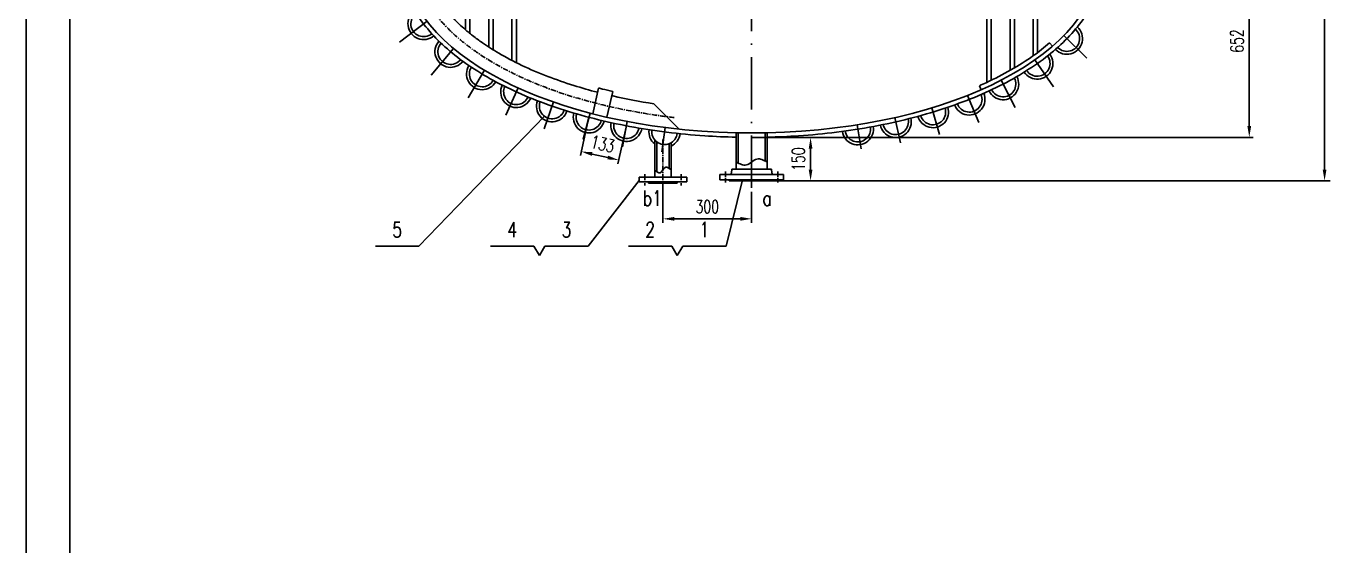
# Model space of a CAD drawing. Extents: x -20637 to -11727, y 16146 to 28761.
# Drawn here: x -20637 to -16092, y 20674 to 22465 of the extents above; entities that cross this region are included whole.
import ezdxf
from ezdxf.enums import TextEntityAlignment as Align

# ---------------------------------------------------------------- set-up
doc = ezdxf.new("R2010")
doc.units = 0
doc.header["$LTSCALE"] = 15
doc.linetypes.add('ACAD_ISO10W100', pattern=[18, 12, -3, 0, -3])
doc.linetypes.add('CENTER', pattern=[2, 1.25, -0.25, 0.25, -0.25])
for name, color, linetype in [('CEN', 2, 'CENTER'), ('hgj', 1, 'Continuous'), ('hgjx', 2, 'CENTER'), ('hgjy', 7, 'Continuous'), ('K1', 4, 'Continuous'), ('tank', 1, 'Continuous'), ('tankx', 2, 'ACAD_ISO10W100')]:
    doc.layers.add(name, color=color, linetype=linetype)
doc.styles.add('hzfs', font='simplex.shx', dxfattribs={"width": 0.7, "bigfont": 'hzfs.shx'})
doc.styles.get("Standard").update_dxf_attribs({"font": 'txt', "width": 0.7, "bigfont": 'hztxt.shx'})
doc.dimstyles.get("Standard").update_dxf_attribs({"dimtxt": 0.18, "dimasz": 0.18, "dimexe": 0.18, "dimexo": 0.0625, "dimgap": 0.09, "dimtad": 0, "dimtih": 1, "dimtoh": 1, "dimdec": 4, "dimzin": 0, "dimdsep": 46, "dimtxsty": 'Standard', "dimcen": 0.09, "dimadec": 0, "dimazin": 0, "dimtfac": 1, "dimtdec": 4, "dimtofl": 0, "dimtmove": 0, "dimatfit": 3, "dimfxl": 0, "dimtolj": 1, "dimtzin": 0, "dimarcsym": 0})

# ---------------------------------------------------------------- blocks, each defined once
blk = doc.blocks.new('*D99')
at = {"color": 4, "lineweight": -2}
for p, q in [((-16842.8, 22747.1), (-16401.3, 22747.1)), ((-16414.8, 22121.1), (-16414.8, 22708.1)), ((-18133, 22082.1), (-16401.3, 22082.1))]:
    blk.add_line(p, q, dxfattribs=at)
at = {"color": 4}
for points in [[(-16421.3, 22708.1), (-16408.3, 22708.1), (-16414.8, 22747.1)], [(-16421.3, 22121.1), (-16408.3, 22121.1), (-16414.8, 22082.1)]]:
    blk.add_solid(points, dxfattribs=at)
at = {"layer": 'Defpoints', "color": 0}
for p in [(-16842.8, 22747.1), (-16414.8, 22747.1), (-18133, 22082.1)]:
    blk.add_point(p, dxfattribs=at)
at = {"color": 7, "insert": (-16456.8, 22414.6), "char_height": 45, "attachment_point": 5, "rotation": 90, "style": 'hzfs'}
blk.add_mtext('\\A1;652', dxfattribs=at)
blk = doc.blocks.new('*D100')
at = {"color": 4, "lineweight": -2}
for p, q in [((-18439.3, 21924.7), (-18439.3, 21787.6)), ((-18133, 21894.4), (-18133, 21787.6)), ((-18400.3, 21801.1), (-18172, 21801.1))]:
    blk.add_line(p, q, dxfattribs=at)
at = {"color": 4}
for points in [[(-18400.3, 21807.6), (-18400.3, 21794.6), (-18439.3, 21801.1)], [(-18172, 21807.6), (-18172, 21794.6), (-18133, 21801.1)]]:
    blk.add_solid(points, dxfattribs=at)
at = {"layer": 'Defpoints', "color": 0}
for p in [(-18439.3, 21924.7), (-18133, 21894.4), (-18133, 21801.1)]:
    blk.add_point(p, dxfattribs=at)
at = {"color": 7, "insert": (-18286.2, 21843.1), "char_height": 45, "attachment_point": 5, "style": 'hzfs'}
blk.add_mtext('\\A1;300', dxfattribs=at)
blk = doc.blocks.new('*D95')
at = {"color": 4, "lineweight": -2}
for p, q in [((-18694.7, 22151.4), (-18724.4, 22020.1)), ((-18565.1, 22122.1), (-18594.8, 21990.7)), ((-18683.4, 22024.6), (-18629.9, 22012.5))]:
    blk.add_line(p, q, dxfattribs=at)
at = {"color": 4}
for points in [[(-18682, 22031), (-18684.9, 22018.3), (-18721.5, 22033.2)], [(-18628.5, 22018.9), (-18631.3, 22006.2), (-18591.9, 22003.9)]]:
    blk.add_solid(points, dxfattribs=at)
at = {"layer": 'Defpoints', "color": 0}
for p in [(-18694.7, 22151.4), (-18565.1, 22122.1), (-18591.9, 22003.9)]:
    blk.add_point(p, dxfattribs=at)
at = {"color": 7, "insert": (-18647.4, 22059.5), "char_height": 45, "attachment_point": 5, "rotation": 347.2576, "style": 'hzfs'}
blk.add_mtext('\\A1;133', dxfattribs=at)
blk = doc.blocks.new('*D81')
at = {"color": 4, "lineweight": -2}
for p, q in [((-18133, 22082.1), (-17916, 22082.1)), ((-17929.5, 22043.1), (-17929.5, 21971.1)), ((-18055, 21932.1), (-17916, 21932.1))]:
    blk.add_line(p, q, dxfattribs=at)
at = {"color": 4}
for points in [[(-17936, 22043.1), (-17923, 22043.1), (-17929.5, 22082.1)], [(-17936, 21971.1), (-17923, 21971.1), (-17929.5, 21932.1)]]:
    blk.add_solid(points, dxfattribs=at)
at = {"layer": 'Defpoints', "color": 0}
for p in [(-18133, 22082.1), (-18055, 21932.1), (-17929.5, 21932.1)]:
    blk.add_point(p, dxfattribs=at)
at = {"color": 7, "insert": (-17971.5, 22007.1), "char_height": 45, "attachment_point": 5, "rotation": 90, "style": 'hzfs'}
blk.add_mtext('\\A1;150', dxfattribs=at)

msp = doc.modelspace()

# ---------------------------------------------------------------- linework, layer by layer
for p, q in [((-20637.40791, 28761.29449), (-20637.40791, 16146.29449)), ((-20637.40791, 28761.29449), (-20637.40791, 16146.29449)), ((-19348.48727, 22410.0575), (-19253.75716, 22482.75768)), ((-16975.40708, 22354.87191), (-17055.20559, 22433.3135)), ((-19239.87625, 22296.62972), (-19162.87885, 22389.2075)), ((-17090.86183, 22256.11733), (-17155.19951, 22349.30438)), ((-19111.87953, 22218.31961), (-19055.8401, 22313.63258)), ((-17223.35079, 22185.66669), (-17271.64936, 22279.37202)), ((-18982.03021, 22158.20085), (-18939.16637, 22252.71692)), ((-17349.11666, 22133.05014), (-17387.10567, 22227.1187)), ((-18848.92057, 22111.79058), (-18817.23054, 22204.24377)), ((-17483.79775, 22092.2567), (-17511.37572, 22183.91139)), ((-18714.52804, 22076.02655), (-18690.91739, 22165.94014)), ((-18714.52804, 22076.02655), (-18694.93045, 22151.48547)), ((-18578.79564, 22049.95583), (-18562.33553, 22136.86262)), ((-17619.3587, 22062.88284), (-17638.99173, 22150.33574)), ((-18442.59647, 22032.17929), (-18431.8139, 22116.04418)), ((-17755.16474, 22042.79436), (-17768.81736, 22125.4348))]:
    msp.add_line(p, q)
at = {"color": 4}
for p, q in [((-16154.73618, 27846.35447), (-16154.73618, 21971.14089)), ((-17929.48639, 21932.14089), (-16135.23618, 21932.14089))]:
    msp.add_line(p, q, dxfattribs=at)
msp.add_solid([(-16161.23618, 21971.14089), (-16148.23618, 21971.14089), (-16154.73618, 21932.14089)], dxfattribs=at)
at = {"layer": 'CEN'}
msp.add_open_spline([(-18400.09384, 22150.44653), (-18425.68342, 22153.41863), (-18451.0671, 22156.81702), (-18526.42245, 22168.26681), (-18575.59827, 22177.57515), (-18665.89389, 22198.20627), (-18707.31826, 22209.21304), (-18785.91329, 22233.20755), (-18823.17645, 22246.12507), (-18892.83753, 22273.38689), (-18925.37491, 22287.65041), (-18985.2195, 22316.97213), (-19012.7168, 22331.94572), (-19063.14716, 22362.46988), (-19086.22091, 22377.9726), (-19128.92213, 22409.88146), (-19148.54487, 22426.28867), (-19181.13371, 22456.91604), (-19194.66206, 22471.03216), (-19219.15461, 22499.57391), (-19230.11904, 22513.99811), (-19249.45948, 22543.01378), (-19257.83776, 22557.60553), (-19272.02749, 22586.83859), (-19277.8413, 22601.48146), (-19286.95758, 22630.75049), (-19290.26119, 22645.37627), (-19294.09544, 22672.37995), (-19294.972, 22684.76019), (-19294.972, 22697.14089)], degree=3, knots=[4.9406200784, 4.9406200784, 4.9406200784, 4.9406200784, 5.0074188074, 5.0074188074, 5.1410162653, 5.1410162653, 5.2605469885, 5.2605469885, 5.3764826833, 5.3764826833, 5.4876492969, 5.4876492969, 5.5927613574, 5.5927613574, 5.6935120925, 5.6935120925, 5.7942628277, 5.7942628277, 5.8778712517, 5.8778712517, 5.9614796758, 5.9614796758, 6.0450880999, 6.0450880999, 6.1286965239, 6.1286965239, 6.212304948, 6.212304948, 6.2831853072, 6.2831853072, 6.2831853072, 6.2831853072], dxfattribs=at)
at = {"layer": 'hgj'}
for p, q in [((-18186.972, 21972.14089), (-18186.972, 22097.74869)), ((-18179.972, 21993.5975), (-18179.972, 22097.60127)), ((-18085.972, 22000.68428), (-18085.972, 22097.60127)), ((-18078.972, 21972.14089), (-18078.972, 22097.74869)), ((-18467.83764, 21944.67564), (-18467.83764, 22073.37377)), ((-18460.83764, 21963.81826), (-18460.83764, 22066.51124)), ((-18417.83764, 21975.53302), (-18417.83764, 22060.13572)), ((-18410.83764, 21944.67564), (-18410.83764, 22063.58886)), ((-18022.972, 21954.14089), (-18242.972, 21954.14089)), ((-18242.972, 21954.14089), (-18242.972, 21936.14089)), ((-18201.352, 21972.14089), (-18202.48041, 21959.60306)), ((-18064.592, 21972.14089), (-18201.352, 21972.14089)), ((-18064.592, 21972.14089), (-18063.4636, 21959.60306)), ((-18022.972, 21936.14089), (-18022.972, 21954.14089)), ((-18521.83764, 21928.67564), (-18521.83764, 21944.67564)), ((-18521.83764, 21944.67564), (-18356.83764, 21944.67564)), ((-18356.83764, 21928.67564), (-18521.83764, 21928.67564)), ((-18488.83764, 21924.67564), (-18488.83764, 21928.67564)), ((-18389.83764, 21924.67564), (-18488.83764, 21924.67564)), ((-18389.83764, 21928.67564), (-18389.83764, 21924.67564)), ((-18356.83764, 21944.67564), (-18356.83764, 21928.67564)), ((-18242.972, 21936.14089), (-18022.972, 21936.14089)), ((-18210.972, 21932.14089), (-18210.972, 21936.14089)), ((-18054.972, 21932.14089), (-18210.972, 21932.14089)), ((-18054.972, 21936.14089), (-18054.972, 21932.14089))]:
    msp.add_line(p, q, dxfattribs=at)
for centre, start, end in [((-18208.45625, 21960.14089), 270, 354.85723544), ((-18057.48775, 21960.14089), 185.14276456, 270)]:
    msp.add_arc(centre, 6, start, end, dxfattribs=at)
at = {"layer": 'hgjx'}
for p, q in [((-18439.33764, 22074.67564), (-18439.33764, 21894.67564)), ((-18501.83764, 21954.67564), (-18501.83764, 21916.67564)), ((-18376.83764, 21954.67564), (-18376.83764, 21916.67564)), ((-18222.972, 21964.14089), (-18222.972, 21926.14089)), ((-18042.972, 21964.14089), (-18042.972, 21926.14089))]:
    msp.add_line(p, q, dxfattribs=at)
at = {"layer": 'hgjy'}
for p, q in [((-18848.80746, 22155.09131), (-19281.74824, 21707.31154)), ((-18521.83764, 21933.68486), (-18697.08066, 21707.31154)), ((-18164.80522, 21936.14089), (-18221.10353, 21707.31154)), ((-19281.74824, 21707.31154), (-19431.74824, 21707.31154)), ((-18884.58066, 21707.31154), (-19034.58066, 21707.31154)), ((-18865.83066, 21674.83654), (-18884.58066, 21707.31154)), ((-18847.08066, 21707.31154), (-18865.83066, 21674.83654)), ((-18697.08066, 21707.31154), (-18847.08066, 21707.31154)), ((-18408.60353, 21707.31154), (-18558.60353, 21707.31154)), ((-18389.85353, 21674.83654), (-18408.60353, 21707.31154)), ((-18371.10353, 21707.31154), (-18389.85353, 21674.83654)), ((-18221.10353, 21707.31154), (-18371.10353, 21707.31154))]:
    msp.add_line(p, q, dxfattribs=at)
for points in [[(-18078.972, 21997.14089), (-18114.972, 22007.14089), (-18150.972, 21987.14089), (-18186.972, 21997.14089)], [(-18410.83764, 21969.67564), (-18429.83764, 21979.67564), (-18448.83764, 21959.67564), (-18467.83764, 21969.67564)]]:
    msp.add_spline(points, degree=3, dxfattribs=at)
at = {"layer": 'K1', "const_width": 6}
msp.add_lwpolyline([(-20487.40791, 16296.29449), (-20487.40791, 28386.29449), (-11877.40791, 28386.29449), (-11877.40791, 16296.29449)], close=True, dxfattribs=at)
msp.add_lwpolyline([(-20487.40791, 16296.29449), (-20487.40791, 28386.29449), (-11877.40791, 28386.29449), (-11877.40791, 16296.29449)], close=True, dxfattribs=at)
at = {"layer": 'tank'}
for p, q in [((-19120.472, 24558.97481), (-19120.472, 22452.88807)), ((-19105.472, 24558.97481), (-19105.472, 22440.40034)), ((-17320.472, 24338.97481), (-17320.472, 22272.12912)), ((-17305.472, 24209.48809), (-17305.472, 22279.25371)), ((-17240.472, 24209.48809), (-17240.472, 22313.26911)), ((-17225.472, 24209.48809), (-17225.472, 22321.93913)), ((-17160.472, 24209.48809), (-17160.472, 22363.94498)), ((-17145.472, 24209.48809), (-17145.472, 22374.85548)), ((-19040.472, 22639.62218), (-19040.472, 22393.59259)), ((-19025.472, 22638.84401), (-19025.472, 22384.12476)), ((-18960.472, 22555.58157), (-18960.472, 22347.44162)), ((-18945.472, 22554.75391), (-18945.472, 22339.83624)), ((-17104.34424, 22407.80294), (-17094.54164, 22396.44902)), ((-18681.70861, 22162.87411), (-18661.2281, 22252.24343)), ((-18632.972, 22151.70528), (-18612.64462, 22240.40639)), ((-17346.59322, 22260.29593), (-17340.5559, 22246.56439)), ((-18470.93839, 22198.27254), (-18382.972, 22110.30616)), ((-18186.972, 22097.74869), (-18078.972, 22097.74869))]:
    msp.add_line(p, q, dxfattribs=at)
for centre, radius, start, end in [((-19265.6566, 22473.62551), 54, 124.17929525, 310.34500635), ((-19265.6566, 22473.62551), 44, 124.80626252, 309.82606456), ((-17044.50846, 22422.79827), 54, 223.19054982, 48.26979691), ((-17044.50846, 22422.79827), 44, 223.61902936, 47.75394081), ((-19172.47054, 22377.67493), 54, 137.88723054, 322.11648416), ((-19172.47054, 22377.67493), 44, 138.31421025, 321.75728081), ((-17146.67699, 22336.96031), 54, 213.38240034, 36.95111671), ((-17146.67699, 22336.96031), 44, 213.38240034, 36.95111671), ((-19063.44297, 22300.70147), 54, 147.38540148, 330.45078744), ((-19063.44297, 22300.70147), 44, 147.69029488, 330.18614012), ((-17264.77707, 22266.03891), 54, 205.98686543, 28.6398091), ((-17264.77707, 22266.03891), 44, 206.21779328, 28.37831493), ((-18945.36158, 22239.0563), 54, 154.38328685, 336.75518312), ((-18945.36158, 22239.0563), 44, 154.61561961, 336.54714712), ((-17381.48868, 22213.20988), 54, 200.60411812, 22.73889378), ((-17381.48868, 22213.20988), 44, 200.79239958, 22.53114307), ((-18822.09427, 22190.05423), 54, 159.86717842, 341.81135477), ((-18822.09427, 22190.05423), 44, 160.0551438, 341.63868134), ((-17507.05382, 22169.54766), 54, 195.96734688, 17.75899534), ((-17507.05382, 22169.54766), 44, 196.12721568, 17.586555), ((-18694.7271, 22151.43206), 54, 164.43763709, 346.10660188), ((-18694.7271, 22151.43206), 44, 164.59727859, 345.95686804), ((-17635.70608, 22135.70022), 54, 191.95334734, 13.52275667), ((-17635.70608, 22135.70022), 44, 191.95334734, 13.52275667), ((-18565.1269, 22122.12462), 54, 168.40043464, 349.89079977), ((-18565.1269, 22122.12462), 44, 168.54172359, 349.75593314), ((-18433.72671, 22101.16665), 54, 171.97957013, 230.82553601), ((-18433.72671, 22101.16665), 44, 171.97957013, 353.35607482), ((-18433.72671, 22101.16665), 54, 295.0792665, 353.35607482), ((-17766.37242, 22110.63537), 54, 188.3448616, 9.7706378), ((-17766.37242, 22110.63537), 44, 188.47441969, 9.63588219)]:
    msp.add_arc(centre, radius, start, end, dxfattribs=at)
msp.add_ellipse((-18132.972, 22697.14089), major_axis=(-1200, 0), ratio=0.5, start_param=0, end_param=1.5257811255, dxfattribs=at)
at = {"layer": 'tank', "extrusion": (0, 0, -1)}
msp.add_ellipse((-18132.972, 22697.14089), major_axis=(1200, 0), ratio=0.5, start_param=0, end_param=1.5257811255, dxfattribs=at)
at = {"layer": 'tank'}
for points, knots in [([(-19347.972, 22697.14089), (-19347.972, 22682.04555), (-19346.88587, 22666.95038), (-19342.55395, 22636.87034), (-19339.30834, 22621.8857), (-19330.6928, 22592.12849), (-19325.32312, 22577.35597), (-19309.02727, 22540.15998), (-19296.66699, 22517.94539), (-19267.23293, 22474.50025), (-19250.15947, 22453.26866), (-19211.55475, 22412.00988), (-19190.02327, 22391.98215), (-19142.78451, 22353.33291), (-19117.07699, 22334.7113), (-19061.80303, 22299.06664), (-19032.2365, 22282.04368), (-18969.60129, 22249.77853), (-18936.53264, 22234.53647), (-18867.29035, 22206.00137), (-18831.11681, 22192.70846), (-18756.09962, 22168.22183), (-18717.25612, 22157.02822), (-18637.36712, 22136.86875), (-18596.32182, 22127.90297), (-18512.52507, 22112.30331), (-18469.77384, 22105.66948), (-18383.08273, 22094.81135), (-18339.14306, 22090.58709), (-18259.07433, 22085.17055), (-18223.05891, 22083.55291), (-18186.972, 22082.745)], [0, 0, 0, 0, 0.0718825312, 0.0718825312, 0.1437650624, 0.1437650624, 0.2156475935, 0.2156475935, 0.3266174108, 0.3266174108, 0.437587228, 0.437587228, 0.5485570452, 0.5485570452, 0.6595268624, 0.6595268624, 0.7704966796, 0.7704966796, 0.8814664968, 0.8814664968, 0.992436314, 0.992436314, 1.1034061312, 1.1034061312, 1.2143759484, 1.2143759484, 1.3253457656, 1.3253457656, 1.4363155828, 1.4363155828, 1.5260611079, 1.5260611079, 1.5260611079, 1.5260611079]), ([(-18664.58002, 22237.61688), (-18692.57104, 22244.84455), (-18719.9159, 22252.63265), (-18777.75064, 22270.71529), (-18807.96009, 22281.20945), (-18868.20028, 22304.35894), (-18898.04823, 22317.12148), (-18954.61767, 22343.95615), (-18981.34033, 22358.03195), (-19026.10578, 22384.18474), (-19044.79043, 22396.06248), (-19074.18179, 22416.39761), (-19085.5068, 22424.71103), (-19107.07917, 22441.52594), (-19117.32874, 22450.02837), (-19141.68208, 22471.5462), (-19155.07638, 22484.64773), (-19179.30355, 22510.9746), (-19190.13459, 22524.1987), (-19209.25262, 22550.58879), (-19217.53758, 22563.75279), (-19231.65329, 22589.88428), (-19237.48225, 22602.84691), (-19245.5087, 22624.89323), (-19248.26742, 22634.03752), (-19252.65077, 22652.21049), (-19254.27637, 22661.24343), (-19256.43655, 22679.23174), (-19256.972, 22688.18397), (-19256.972, 22697.14089)], [5.1890797884, 5.1890797884, 5.1890797884, 5.1890797884, 5.2712027561, 5.2712027561, 5.3676767436, 5.3676767436, 5.4715023524, 5.4715023524, 5.5753279612, 5.5753279612, 5.6574026996, 5.6574026996, 5.7128179935, 5.7128179935, 5.7682332874, 5.7682332874, 5.8519554648, 5.8519554648, 5.9356776422, 5.9356776422, 6.0193998196, 6.0193998196, 6.103121997, 6.103121997, 6.1631704142, 6.1631704142, 6.2232188314, 6.2232188314, 6.2831853072, 6.2831853072, 6.2831853072, 6.2831853072]), ([(-16917.972, 22697.14089), (-16917.972, 22682.04555), (-16919.05814, 22666.95038), (-16923.39006, 22636.87034), (-16926.63567, 22621.8857), (-16935.25121, 22592.12849), (-16940.62089, 22577.35597), (-16956.91674, 22540.15998), (-16969.27701, 22517.94539), (-16998.71108, 22474.50025), (-17015.78454, 22453.26866), (-17054.38925, 22412.00988), (-17075.92073, 22391.98215), (-17123.1595, 22353.33291), (-17148.86701, 22334.7113), (-17204.14097, 22299.06664), (-17233.7075, 22282.04368), (-17296.34272, 22249.77853), (-17329.41136, 22234.53647), (-17398.65366, 22206.00137), (-17434.82719, 22192.70846), (-17509.84439, 22168.22183), (-17548.68789, 22157.02822), (-17628.57689, 22136.86875), (-17669.62219, 22127.90297), (-17753.41894, 22112.30331), (-17796.17016, 22105.66948), (-17882.86128, 22094.81135), (-17926.80095, 22090.58709), (-18006.86967, 22085.17055), (-18042.88509, 22083.55291), (-18078.972, 22082.745)], [0, 0, 0, 0, 0.0718825312, 0.0718825312, 0.1437650624, 0.1437650624, 0.2156475935, 0.2156475935, 0.3266174108, 0.3266174108, 0.437587228, 0.437587228, 0.5485570452, 0.5485570452, 0.6595268624, 0.6595268624, 0.7704966797, 0.7704966797, 0.8814664969, 0.8814664969, 0.9924363141, 0.9924363141, 1.1034061313, 1.1034061313, 1.2143759486, 1.2143759486, 1.3253457658, 1.3253457658, 1.436315583, 1.436315583, 1.5260611079, 1.5260611079, 1.5260611079, 1.5260611079]), ([(-17104.34424, 22407.80294), (-17122.03821, 22392.52692), (-17141.14978, 22377.61635), (-17185.21847, 22346.43247), (-17210.62223, 22330.30474), (-17264.72965, 22299.41454), (-17293.43307, 22284.65211), (-17331.19004, 22267.15764), (-17338.84625, 22263.70195), (-17346.59322, 22260.29593)], [0.52493071622, 0.52493071622, 0.52493071622, 0.52493071622, 0.61513793452, 0.61513793452, 0.71928422685, 0.71928422685, 0.82343051919, 0.82343051919, 0.84951582908, 0.84951582908, 0.84951582908, 0.84951582908]), ([(-18612.64462, 22240.40639), (-18624.60289, 22243.14685), (-18636.45676, 22245.98819), (-18652.55723, 22250.01986), (-18656.9006, 22251.12492), (-18661.2281, 22252.24343)], [5.142165636431, 5.142165636431, 5.142165636431, 5.142165636431, 5.176665368799, 5.176665368799, 5.189472711919, 5.189472711919, 5.189472711919, 5.189472711919]), ([(-18470.93839, 22198.27254), (-18519.36537, 22205.64179), (-18566.75004, 22214.59089), (-18613.76142, 22225.27405), (-18614.87884, 22225.52906), (-18615.99537, 22225.78495)], [5.00783506163, 5.00783506163, 5.00783506163, 5.00783506163, 5.13896968502, 5.13896968502, 5.14216511768, 5.14216511768, 5.14216511768, 5.14216511768])]:
    msp.add_open_spline(points, degree=3, knots=knots, dxfattribs=at)
at = {"layer": 'tankx'}
msp.add_line((-18132.972, 28030.71828), (-18132.972, 21884.39081), dxfattribs=at)

# ---------------------------------------------------------------- texts
at = {"layer": 'hgjy', "style": 'hzfs', "width": 0.75}
for s, p in [('b1', (-18475.45407, 21872.22184)), ('a', (-18079.55503, 21872.22184))]:
    msp.add_text(s, height=52.5, dxfattribs=at).set_placement(p, align=Align.MIDDLE)
for s, p in [('5', (-19356.74824, 21737.31154)), ('4', (-18959.58066, 21737.31154)), ('3', (-18772.08066, 21737.31154)), ('2', (-18483.60353, 21737.31154)), ('1', (-18296.10353, 21737.31154))]:
    msp.add_text(s, height=52.5, dxfattribs=at).set_placement(p, align=Align.CENTER)

# ---------------------------------------------------------------- dimensions: what is measured, and where the dimension line sits
dim = msp.add_linear_dim(base=(-16414.79671, 22747.14089), p1=(-18132.972, 22082.14089), p2=(-16842.81734, 22747.14089), angle=90, text='652', dimstyle='Standard', override={"dimtxt": 45, "dimasz": 39, "dimexe": 13.5, "dimexo": 0, "dimgap": 19.5, "dimtad": 1, "dimtih": 0, "dimtoh": 0, "dimzin": 8, "dimtxsty": 'hzfs', "dimcen": 0, "dimclrd": 4, "dimclre": 4, "dimclrt": 7, "dimtfac": 0.7, "dimtofl": 1, "dimatfit": 2})
dim.commit()
dim.dimension.update_dxf_attribs({"geometry": '*D99', "text_midpoint": (-16456.79671, 22414.64089)})
dim = msp.add_aligned_dim(p1=(-18694.7271, 22151.43206), p2=(-18565.1269, 22122.12462), distance=-121.19246, text='133', dimstyle='Standard', override={"dimtxt": 45, "dimasz": 39, "dimexe": 13.5, "dimexo": 0, "dimgap": 19.5, "dimtad": 1, "dimtih": 0, "dimtoh": 0, "dimzin": 8, "dimtxsty": 'hzfs', "dimcen": 0, "dimclrd": 4, "dimclre": 4, "dimclrt": 7, "dimtfac": 0.7, "dimtofl": 1, "dimatfit": 2})
dim.commit()
dim.dimension.update_dxf_attribs({"geometry": '*D95', "text_midpoint": (-18647.39431, 22059.53626)})
dim = msp.add_linear_dim(base=(-17929.48639, 21932.14089), p1=(-18132.972, 22082.14089), p2=(-18054.972, 21932.14089), angle=90, dimstyle='Standard', override={"dimtxt": 45, "dimasz": 39, "dimexe": 13.5, "dimexo": 0, "dimgap": 19.5, "dimtad": 1, "dimtih": 0, "dimtoh": 0, "dimzin": 8, "dimtxsty": 'hzfs', "dimcen": 0, "dimclrd": 4, "dimclre": 4, "dimclrt": 7, "dimtfac": 0.7, "dimtofl": 1, "dimatfit": 2})
dim.commit()
dim.dimension.update_dxf_attribs({"geometry": '*D81', "text_midpoint": (-17971.48639, 22007.14089)})
dim = msp.add_linear_dim(base=(-18132.972, 21801.08603), p1=(-18439.33764, 21924.67564), p2=(-18132.972, 21894.39377), text='300', dimstyle='Standard', override={"dimtxt": 45, "dimasz": 39, "dimexe": 13.5, "dimexo": 0, "dimgap": 19.5, "dimtad": 1, "dimtih": 0, "dimtoh": 0, "dimzin": 8, "dimtxsty": 'hzfs', "dimcen": 0, "dimclrd": 4, "dimclre": 4, "dimclrt": 7, "dimtfac": 0.7, "dimtofl": 1, "dimatfit": 2})
dim.commit()
dim.dimension.update_dxf_attribs({"geometry": '*D100', "text_midpoint": (-18286.15482, 21843.08603)})

doc.saveas('drawing.dxf')
